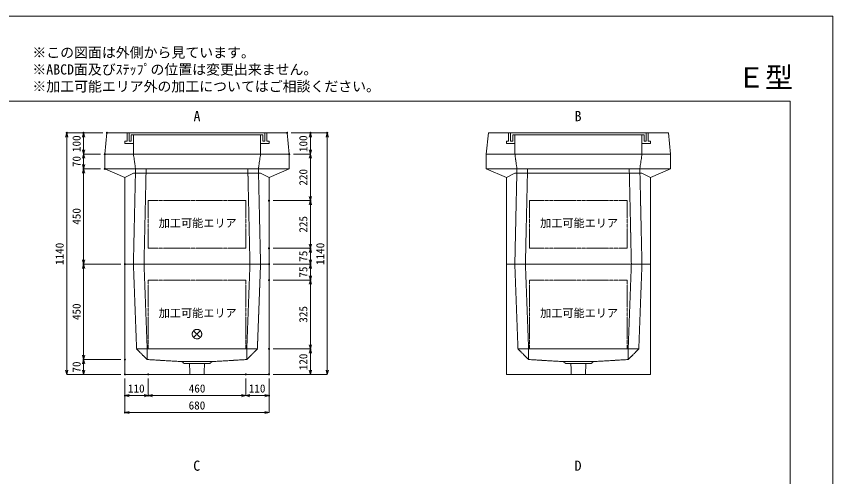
# Model space of a CAD drawing. Units: millimetres, scale not verified. Extents: x -2970 to 2970, y -2100 to 2100.
# Drawn here: x -883 to 2970, y -73 to 2100 of the extents above; entities that cross this region are included whole.
import ezdxf
from ezdxf.enums import TextEntityAlignment as Align

# ---------------------------------------------------------------- set-up
doc = ezdxf.new("R2010")
doc.units = ezdxf.units.MM
doc.header["$LTSCALE"] = 10
doc.header["$PDMODE"] = 32
doc.header["$PDSIZE"] = 5
doc.linetypes.add('LONG_DASHED1', pattern=[7, 6, -1])
doc.linetypes.add('LONG_DOUBLE_CHAIN', pattern=[21.8, 18, -1, 0.6, -0.6, 0.6, -1])
for name, color, linetype, lineweight in [('0-0_D-TTL', 7, 'Continuous', 9), ('0-1_Defpoints', 7, 'Continuous', 9), ('0-3_D-TTL-TXT', 7, 'Continuous', 9), ('0-4_D-STR-TXT', 7, 'Continuous', 9), ('0-5_D-STR-DIM', 3, 'Continuous', 9), ('0-6_0', 7, 'Continuous', 9), ('0-7_D-STR', 7, 'LONG_DASHED1', 9), ('0-9_D-STR-STR5', 1, 'LONG_DOUBLE_CHAIN', 9), ('0-A_D-STR-STR4', 134, 'LONG_DASHED1', 9)]:
    doc.layers.add(name, color=color, linetype=linetype, lineweight=lineweight)
doc.styles.add('ＭＳ ゴシック', font='')
doc.styles.get('ＭＳ ゴシック').set_extended_font_data('MS Gothic')

# ---------------------------------------------------------------- blocks, each defined once
blk = doc.blocks.new('A$C4DE05FD1')
at = {"layer": '0-0_D-TTL', "color": 134}
for p, q in [((2000, 38000), (57400, 38000)), ((57400, 38000), (57400, 2000))]:
    blk.add_line(p, q, dxfattribs=at)
at = {"layer": '0-1_Defpoints', "color": 134}
for p, q in [((0, 42000), (59400, 42000)), ((59400, 42000), (59400, 0))]:
    blk.add_line(p, q, dxfattribs=at)
at = {"layer": '0-3_D-TTL-TXT', "style": 'ＭＳ ゴシック'}
for s, p in [('※この図面は外側から見ています。', (21630.5, 39907.8)), ('※ABCD面及びｽﾃｯﾌﾟの位置は変更出来ません。', (21630.5, 39107.8)), ('※加工可能エリア外の加工についてはご相談ください。', (21630.5, 38307.8))]:
    blk.add_text(s, height=481.1, dxfattribs=at).set_placement(p, align=Align.BOTTOM_LEFT)
blk = doc.blocks.new('A$C31CA379A')
at = {"layer": '0-4_D-STR-TXT', "style": 'ＭＳ ゴシック'}
for s, p in [('A', (-162.9, -1095.3)), ('B', (17819.3, -1095.3)), ('C', (-175.7, -17595.3)), ('D', (17819.3, -17595.3))]:
    blk.add_text(s, height=481.1, dxfattribs=at).set_placement(p, align=Align.BOTTOM_LEFT)
blk = doc.blocks.new('A$C5DBD0362')
at = {"layer": '0-7_D-STR', "linetype": 'Continuous'}
for p, q in [((-4350, 5200), (4350, 5200)), ((-4350, 4500), (-4350, 5200)), ((4350, 5200), (4350, 4500)), ((-4350, 4500), (4350, 4500)), ((-3400, 4100), (-4350, 4500)), ((-3400, 4100), (-3000, 4300)), ((-3000, 4300), (3000, 4300)), ((3400, 4100), (3000, 4300)), ((3400, 4100), (4350, 4500)), ((-3400, 0), (-3400, 4100)), ((3400, 0), (3400, 4100)), ((-3400, 0), (3400, 0))]:
    blk.add_line(p, q, dxfattribs=at)
at = {"layer": '0-7_D-STR'}
for p, q in [((-3000, 5200), (-2900, 4500)), ((3000, 5200), (2900, 4500)), ((-2900, 4500), (-3000, 0)), ((-2400, 4500), (-2500, 0)), ((2400, 4500), (2500, 0)), ((2900, 4500), (3000, 0))]:
    blk.add_line(p, q, dxfattribs=at)
at = {"layer": '0-9_D-STR-STR5'}
for p, q in [((2300, 3000), (2300, 750)), ((2300, 750), (-2300, 750))]:
    blk.add_line(p, q, dxfattribs=at)
blk.add_lwpolyline([(2300, 3000), (-2300, 3000), (-2300, 750)], dxfattribs=at)
blk = doc.blocks.new('A$C019679C0')
at = {"layer": '0-7_D-STR', "linetype": 'Continuous'}
for p, q in [((-4350, 0), (-4250, 1000)), ((4250, 1000), (-4250, 1000)), ((4350, 0), (4250, 1000)), ((-4350, 0), (4350, 0))]:
    blk.add_line(p, q, dxfattribs=at)
at = {"layer": '0-7_D-STR'}
for p, q in [((-3000, 0), (-3000, 900)), ((3000, 900), (3000, 0))]:
    blk.add_line(p, q, dxfattribs=at)
at = {"layer": '0-A_D-STR-STR4'}
for points in [[(-3300, 1000), (-3300, 600), (-3400, 600), (-3400, 500), (-3000, 500)], [(-3000, 900), (-3100, 900), (-3100, 600), (-3200, 600), (-3200, 1000)], [(-3000, 900), (3000, 900), (3100, 900)], [(3300, 1000), (3300, 600), (3400, 600), (3400, 500), (3000, 500)], [(3100, 900), (3100, 600), (3200, 600), (3200, 1000)]]:
    blk.add_lwpolyline(points, dxfattribs=at)
blk = doc.blocks.new('_Open30')
at = {"layer": '0-6_0'}
blk.add_line((0, 0), (-10, 0), dxfattribs=at)
blk.add_lwpolyline([(-10, 2.679), (0, 0), (-10, -2.679)], dxfattribs=at)
blk = doc.blocks.new('A$C2C09266F')
at = {"layer": '0-7_D-STR', "linetype": 'Continuous'}
for p in [(-3400, 0), (3400, -5200)]:
    blk.add_line(p, (3400, 0), dxfattribs=at)
at = {"layer": '0-7_D-STR'}
for p, q in [((-3000, 0), (-2850, -4000)), ((-2500, 0), (-2350, -4000)), ((2500, 0), (2350, -4000)), ((3000, 0), (2850, -4000)), ((-2350, -4500), (-2850, -4000)), ((-2850, -4000), (2850, -4000)), ((-2350, -4500), (-2350, -4000)), ((2350, -4500), (2850, -4000)), ((2350, -4500), (2350, -4000)), ((-2350, -4500), (-700, -4600)), ((-600, -4690), (-700, -4600)), ((-700, -4600), (700, -4600)), ((600, -4690), (700, -4600)), ((2350, -4500), (700, -4600)), ((-600, -4690), (600, -4690)), ((-336.2, -5200), (-352.5, -4690)), ((336.2, -5200), (352.5, -4690))]:
    blk.add_line(p, q, dxfattribs=at)
at = {"layer": '0-7_D-STR', "linetype": 'Continuous'}
blk.add_lwpolyline([(3400, -5200), (-3400, -5200), (-3400, 0)], dxfattribs=at)
at = {"layer": '0-9_D-STR-STR5'}
for p, q in [((2300, -750), (2300, -4000)), ((2300, -4000), (-2300, -4000))]:
    blk.add_line(p, q, dxfattribs=at)
blk.add_lwpolyline([(2300, -750), (-2300, -750), (-2300, -4000)], dxfattribs=at)
blk = doc.blocks.new('A$C1C640AAB')
at = {"layer": '0-9_D-STR-STR5'}
for p, q in [((-159.1, -159.1), (159.1, 159.1)), ((-159.1, 159.1), (159.1, -159.1))]:
    blk.add_line(p, q, dxfattribs=at)
blk.add_circle((0, 0), 225, dxfattribs=at)
blk = doc.blocks.new('A$Cd46f3619')
at = {"layer": '0-7_D-STR'}
blk.add_blockref('A$C2C09266F', (0, 0), dxfattribs=at)
at = {"layer": '0-9_D-STR-STR5'}
blk.add_blockref('A$C1C640AAB', (0, -3300), dxfattribs=at)

msp = doc.modelspace()

# ---------------------------------------------------------------- linework, layer by layer
at = {"layer": '0-1_Defpoints'}
for p in [(-645, 1550), (-565, 1550), (-455, 1550), (395, 1550), (505, 1550), (585, 1550), (-465, 1450), (405, 1450), (-565, 1380), (-565, 1380), (-465, 1380), (-465, 1380), (310, 1230), (310, 1230), (505, 1230), (505, 1230), (310, 1005), (310, 1005), (505, 1005), (-565, 930), (-370, 930), (-370, 930), (310, 930), (505, 930), (310, 855), (505, 855), (310, 530), (310, 530), (505, 530), (-565, 480), (-370, 480), (-370, 480), (-370, 410), (-370, 410), (-370, 410), (-260, 410), (200, 410), (310, 410), (310, 410), (310, 410), (-370, 310), (-260, 310), (310, 310), (-370, 230)]:
    msp.add_point(p, dxfattribs=at)
at = {"layer": '0-5_D-STR-DIM'}
for p, q in [((-475, 1550), (-645, 1550)), ((-475, 1550), (-565, 1550)), ((415, 1550), (505, 1550)), ((415, 1550), (585, 1550)), ((-645, 430), (-645, 1530)), ((-565, 1470), (-565, 1530)), ((505, 1470), (505, 1530)), ((585, 430), (585, 1530)), ((-485, 1450), (-565, 1450)), ((-485, 1450), (-565, 1450)), ((-565, 1430), (-565, 1400)), ((425, 1450), (505, 1450)), ((425, 1450), (505, 1450)), ((505, 1430), (505, 1250)), ((-485, 1380), (-565, 1380)), ((-485, 1380), (-565, 1380)), ((-565, 950), (-565, 1360)), ((330, 1230), (505, 1230)), ((330, 1230), (505, 1230)), ((505, 1025), (505, 1210)), ((330, 1005), (505, 1005)), ((330, 1005), (505, 1005)), ((505, 950), (505, 985)), ((-390, 930), (-565, 930)), ((-390, 930), (-565, 930)), ((330, 930), (505, 930)), ((330, 930), (505, 930)), ((-565, 500), (-565, 910)), ((505, 875), (505, 910)), ((330, 855), (505, 855)), ((330, 855), (505, 855)), ((505, 550), (505, 835)), ((330, 530), (505, 530)), ((330, 530), (505, 530)), ((505, 430), (505, 510)), ((-390, 480), (-565, 480)), ((-390, 480), (-565, 480)), ((-565, 430), (-565, 460)), ((-390, 410), (-645, 410)), ((-390, 410), (-565, 410)), ((-370, 390), (-370, 230)), ((-370, 390), (-370, 310)), ((-260, 390), (-260, 310)), ((-260, 390), (-260, 310)), ((200, 390), (200, 310)), ((200, 390), (200, 310)), ((310, 390), (310, 310)), ((310, 390), (310, 230)), ((330, 410), (505, 410)), ((330, 410), (585, 410)), ((-280, 310), (-350, 310)), ((180, 310), (-240, 310)), ((220, 310), (290, 310)), ((290, 230), (-350, 230))]:
    msp.add_line(p, q, dxfattribs=at)

# ---------------------------------------------------------------- block references
at = {"layer": '0-0_D-TTL', "xscale": 0.1, "yscale": 0.1}
msp.add_blockref('A$C4DE05FD1', (-2970, -2100), dxfattribs=at)
at = {"layer": '0-4_D-STR-TXT', "xscale": 0.1, "yscale": 0.1}
msp.add_blockref('A$C31CA379A', (-30, 1700), dxfattribs=at)
at = {"layer": '0-5_D-STR-DIM', "xscale": 2, "yscale": 2}
for p, rotation in [((-645, 1550), 90), ((-565, 1550), 90), ((505, 1550), 90), ((585, 1550), 90), ((-565, 1450), 270), ((505, 1450), 270), ((-565, 1450), 90), ((505, 1450), 90), ((-565, 1380), 270), ((-565, 1380), 90), ((505, 1230), 270), ((505, 1230), 90), ((505, 1005), 270), ((505, 1005), 90), ((-565, 930), 270), ((-565, 930), 90), ((505, 930), 270), ((505, 930), 90), ((505, 855), 270), ((505, 855), 90), ((505, 530), 270), ((505, 530), 90), ((-565, 480), 270), ((-565, 480), 90), ((-645, 410), 270), ((-565, 410), 270), ((505, 410), 270), ((585, 410), 270), ((-370, 310), 180), ((-260, 310), 180), ((200, 310), 180), ((-370, 230), 180)]:
    msp.add_blockref('_Open30', p, dxfattribs=dict(at, rotation=rotation))
for p in [(-260, 310), (200, 310), (310, 310), (310, 230)]:
    msp.add_blockref('_Open30', p, dxfattribs=at)
at = {"layer": '0-7_D-STR', "xscale": 0.1, "yscale": 0.1}
for name, p in [('A$C019679C0', (-30, 1450)), ('A$C019679C0', (1770, 1450)), ('A$C5DBD0362', (-30, 930)), ('A$C5DBD0362', (1770, 930)), ('A$Cd46f3619', (-30, 930)), ('A$C2C09266F', (1770, 930))]:
    msp.add_blockref(name, p, dxfattribs=at)

# ---------------------------------------------------------------- texts
at = {"layer": '0-3_D-TTL-TXT', "style": 'ＭＳ ゴシック'}
msp.add_text('Ｅ型', height=96.21, dxfattribs=at).set_placement((2519.65, 1734.55), align=Align.BOTTOM_LEFT)
at = {"layer": '0-5_D-STR-DIM', "style": 'ＭＳ ゴシック'}
for s, p in [('100', (-567.6, 1459.48)), ('100', (502.4, 1459.48)), ('70', (-567.6, 1388.4)), ('220', (502.4, 1300.8)), ('450', (-567.6, 1116.2)), ('225', (502.4, 1078.82)), ('1140', (-647.6, 926.48)), ('1140', (582.4, 926.48)), ('75', (502.4, 941.42)), ('75', (502.4, 866.42)), ('450', (-567.6, 666.2)), ('325', (502.4, 653.92)), ('120', (502.4, 429.48)), ('70', (-567.6, 418.4))]:
    msp.add_text(s, height=38.49, rotation=90, dxfattribs=at).set_placement(p, align=Align.BOTTOM_LEFT)
for s, p in [('110', (-355.52, 312.6)), ('460', (-68.8, 312.6)), ('110', (214.48, 312.6)), ('680', (-69.4, 232.6))]:
    msp.add_text(s, height=38.49, dxfattribs=at).set_placement(p, align=Align.BOTTOM_LEFT)
at = {"layer": '0-9_D-STR-STR5', "style": 'ＭＳ ゴシック'}
for p in [(-210.48, 1093.17), (1589.52, 1093.17), (-210.48, 668.44), (1589.52, 668.44)]:
    msp.add_text('加工可能エリア', height=38.49, dxfattribs=at).set_placement(p, align=Align.BOTTOM_LEFT)

doc.saveas('drawing.dxf')
